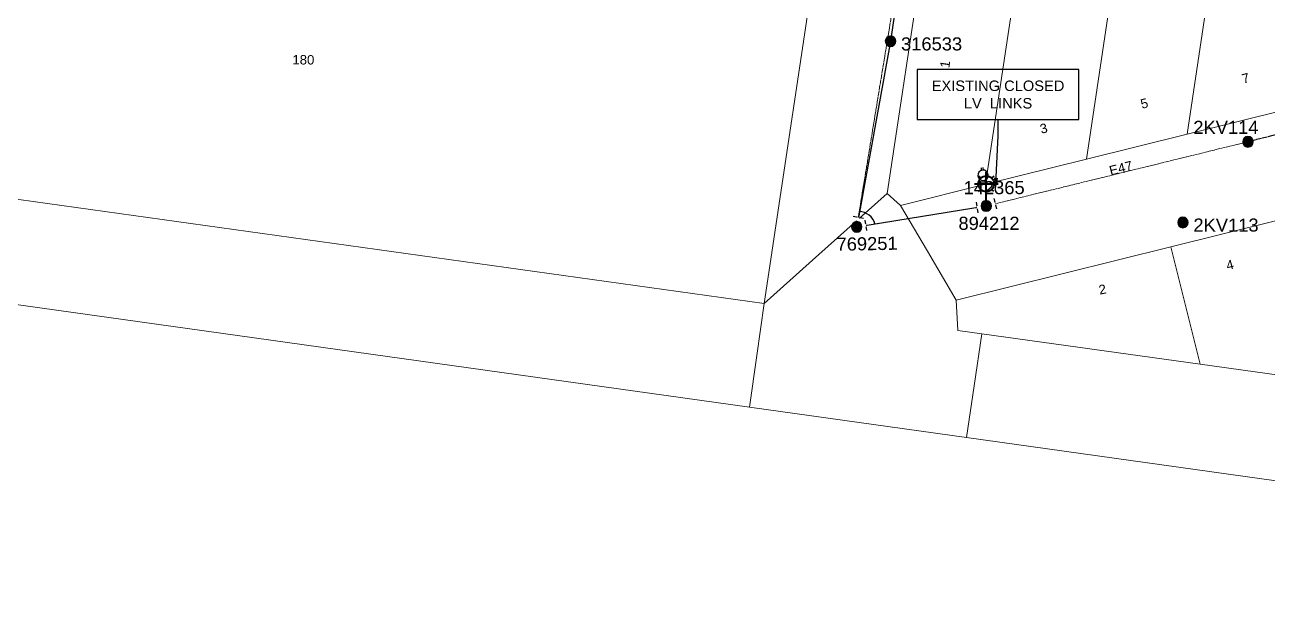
# Model space of a CAD drawing. Header units: metres. Extents: x 267914 to 271639, y 6093026 to 6094842.
# Drawn here: x 270504 to 270741.1, y 6093958 to 6094070.3 of the extents above; entities that cross this region are included whole.
import ezdxf
from ezdxf.enums import TextEntityAlignment as Align

# ---------------------------------------------------------------- set-up
doc = ezdxf.new("R2010")
doc.units = ezdxf.units.M
doc.linetypes.add('Cable Exist OH', pattern=[1, 1, 0])
doc.layers.get('0').update_dxf_attribs({"color": 6})
doc.layers.add('Cadastre Land Parcels_SP_EXT', color=9, linetype='Continuous', lineweight=5)
doc.layers.add('Cadastre Roads_SP_EXT', color=9, linetype='Continuous', lineweight=5)
for name, color, linetype in [('Equip_SP_LV_EXT', 7, 'Continuous'), ('Equip_SP_SL_EXT', 7, 'Continuous'), ('Mains_LV_EXT', 7, 'Continuous'), ('Mains_LV_NEW', 2, 'Continuous'), ('Notes_LV_MISC', 7, 'Continuous'), ('OH_Details_SP_MISC', 7, 'Continuous'), ('SupportsOH_SP_TR_HV_LV_SL_EXT', 7, 'Continuous')]:
    doc.layers.add(name, color=color, linetype=linetype)
doc.layers.get('0').freeze()
doc.styles.add('iecARIAL', font='arial.ttf', dxfattribs={"height": 2})
doc.styles.add('POLE_LABEL', font='arial.ttf')
doc.styles.get("Standard").update_dxf_attribs({"font": 'arial.ttf'})
doc.dimstyles.get("Standard").update_dxf_attribs({"dimtxt": 0.18, "dimasz": 0.18, "dimexe": 0.18, "dimexo": 0.0625, "dimgap": 0.09, "dimtad": 0, "dimtih": 1, "dimtoh": 1, "dimdec": 4, "dimzin": 0, "dimdsep": 46, "dimtxsty": 'Standard', "dimcen": 0.09, "dimadec": 0, "dimazin": 0, "dimtfac": 1, "dimtdec": 4, "dimtofl": 0, "dimtmove": 0, "dimatfit": 3, "dimfxl": 1, "dimtolj": 1, "dimtzin": 0, "dimarcsym": 0})

# ---------------------------------------------------------------- blocks, each defined once
blk = doc.blocks.new('*U159')
for p, q in [((-6.86, 0.25), (-7.36, 0.28)), ((-6.84, 0.58), (-7.34, 0.61)), ((-4.9, 0.13), (-4.41, 0.1)), ((-4.88, 0.46), (-4.39, 0.43))]:
    blk.add_line(p, q)
blk.add_lwpolyline([(-4.88, 0.3, 1), (-6.87, 0.42, 1)], format="xyb", close=True)
at = {"flags": 9}
for tag, p in [('ACTUAL_STATUS', (0, 0)), ('CONSTRUCTED_VOLTAGE', (0, -0.2)), ('OPERATING_VOLTAGE', (0, -0.6)), ('ORIENTATION', (0, -0.8)), ('OWNED_BY', (0, -1)), ('STATE', (0, -1.2)), ('SWITCH_TYPE', (0, -1.4)), ('NO_PHASES', (0, -0.4)), ('USAGE', (0, -1.6)), ('LEGEND', (0, -1.8)), ('NOTES', (0, -2))]:
    blk.add_attdef(tag, text='', height=0.2, dxfattribs=at).set_placement(p, align=Align.MIDDLE_LEFT)
at = {"flags": 1}
blk.add_attdef('Z', (0, 0), '', height=0.2, dxfattribs=at)
blk = doc.blocks.new('SL_LANTERN_EXT')
at = {"lineweight": 40}
for p, q in [((-1.46, 5.68), (-1.06, 5.28)), ((0, 1.97), (0, 6.47)), ((1.46, 5.68), (1.06, 5.28)), ((-2.25, 4.22), (2.25, 4.22)), ((-1.46, 2.76), (-1.06, 3.16)), ((0, 0), (0, 2.72)), ((1.46, 2.76), (1.06, 3.16))]:
    blk.add_line(p, q, dxfattribs=at)
blk.add_circle((0, 4.22), 1.5, dxfattribs=at)
at = {"style": 'iecARIAL', "flags": 8}
blk.add_attdef('ASSET_NUM', (1.5, 1.5), '', height=2.5, dxfattribs=at)
for tag, p, height, flags in [('OPERATING_VOLTAGE', (0.98, -1.65), 0.2, 9), ('ORIENTATION', (0.98, -1.85), 0.2, 9), ('OWNED_BY', (0.98, -2.05), 0.2, 9), ('STATE', (0.98, -2.25), 0.2, 9), ('CONSTRUCTED_VOLTAGE', (0.98, -0.65), 0.2, 9), ('CONTROL_TYPE', (0.98, -0.85), 0.2, 9), ('LANTERN_PURPOSE', (0.98, -1.05), 0.2, 9), ('LANTERN_TYPE', (0.98, -1.25), 0.2, 9), ('NO_PHASES', (0.98, -1.45), 0.2, 9), ('USAGE', (0.98, -2.45), 0.2, 9), ('LNUMBER', (2.18, -3.25), 2.5, 8), ('CEXIST', (0.98, -2.65), 0.2, 9), ('CNEW', (0.98, -2.85), 0.2, 9), ('CNUMBER', (0.98, -3.05), 0.2, 9), ('CREMOVE', (0.98, -3.25), 0.2, 9), ('CREPLACE', (0.98, -3.45), 0.2, 9), ('LKINGHEIGHT', (0.98, -3.65), 0.2, 9), ('LBRACKET', (0.98, -3.85), 0.2, 9), ('LBRACKETVOCAB', (0.98, -4.05), 0.2, 9), ('LCATEGORY', (0.98, -4.25), 0.2, 9), ('LCHARGE1', (0.98, -4.45), 0.2, 9), ('LCHARGE1PERCENT', (0.98, -4.65), 0.2, 9), ('LCHARGE2', (0.98, -4.85), 0.2, 9), ('LCHARGE2PERCENT', (0.98, -5.05), 0.2, 9), ('LCHARGE3', (0.98, -5.25), 0.2, 9), ('LCHARGE3PERCENT', (0.98, -5.45), 0.2, 9), ('LEXIST', (0.98, -5.65), 0.2, 9), ('LLAMP', (0.98, -5.85), 0.2, 9), ('LLAMPVOCAB', (0.98, -6.05), 0.2, 9), ('LMAST', (0.98, -6.25), 0.2, 9), ('LMASTVOCAB', (0.98, -6.45), 0.2, 9), ('LNEW', (0.98, -6.65), 0.2, 9), ('LANTNUMBER', (0.98, -6.85), 0.2, 9), ('LOUTREACH', (0.98, -7.25), 0.2, 9), ('STREETNAME', (0.98, -9.25), 0.2, 9), ('SUBURB', (0.98, -9.45), 0.2, 1), ('LOUTREACHVOCAB', (0.98, -7.45), 0.2, 9), ('LRATECODE', (0.98, -7.65), 0.2, 9), ('LREMOVE', (0.98, -7.85), 0.2, 9), ('LREPLACE', (0.98, -8.05), 0.2, 9), ('LTYPE', (0.98, -8.25), 0.2, 9), ('LTYPEVOCAB', (0.98, -8.45), 0.2, 9), ('LEGEND', (0.98, -8.65), 0.2, 9), ('LOCATION', (0.98, -8.85), 0.2, 9), ('NOTES', (0.98, -9.05), 0.2, 9)]:
    blk.add_attdef(tag, p, '', height=height, dxfattribs=dict(flags=flags))
blk = doc.blocks.new('POLE_EXT')
blk.add_hatch(color=256).paths.add_polyline_path([(-1, 0, 1), (1, 0, 1)])
blk.add_lwpolyline([(-1, 0, 1), (1, 0, 1)], format="xyb", close=True)
for tag, height, flags, p in [('pNumber', 2.5, 8, (-17.84, 2.07)), ('OWNED_BY', 0.2, 9, (1.35, -0.4)), ('SPECIAL_USE', 0.2, 9, (1.35, -0.8)), ('STATE', 0.2, 9, (1.35, -1)), ('cLV', 0.2, 9, (1.35, -1.4)), ('hDepth', 0.2, 9, (1.35, -1.6)), ('hDia', 0.2, 9, (1.35, -1.8)), ('cHV', 0.2, 9, (1.35, -2)), ('PARENT', 0.2, 9, (1.35, -0.6)), ('USAGE', 0.2, 9, (1.35, -1.2)), ('LBRACKET', 0.2, 9, (1.35, -2.2)), ('LExisting', 0.2, 9, (1.35, -2.4)), ('cLinedev', 0.2, 9, (1.35, -3.4)), ('pExisting', 0.2, 9, (1.35, -3.8)), ('pFooting', 0.2, 9, (1.35, -4.4)), ('pNew', 0.2, 9, (1.35, -4.6)), ('LANTNUMBER', 0.2, 9, (1.35, -2.6)), ('LOther', 0.2, 9, (1.35, -2.8)), ('LRemove', 0.2, 9, (1.35, -3)), ('LEGEND', 0.2, 9, (1.35, -3.2)), ('LOCATION', 0.2, 9, (1.35, -3.6)), ('PFNUMBER', 0.2, 9, (1.35, -4)), ('NEWPFNUMBER', 0.2, 9, (1.35, -4.2)), ('pRelocate', 0.2, 9, (1.35, -5)), ('pRemove', 0.2, 9, (1.35, -5.2)), ('pReplace', 0.2, 9, (1.35, -5.4)), ('pStay', 0.2, 9, (1.35, -5.6)), ('pType', 0.2, 9, (1.35, -5.8)), ('cspan', 0.2, 9, (1.35, -6)), ('STREETNAME', 0.2, 9, (1.35, -6.2)), ('SUBURB', 0.2, 9, (1.35, -6.4)), ('OPERATED_BY', 0.2, 9, (1.36, -7.01)), ('NOTES', 0.2, 9, (1.35, -6.6)), ('MAINTAINED_BY', 0.2, 9, (1.36, -6.81))]:
    blk.add_attdef(tag, text='', height=height, dxfattribs=dict(flags=flags)).set_placement(p, align=Align.MIDDLE_LEFT)
at = {"style": 'POLE_LABEL'}
for tag, height, flags, p in [('ASSET_NUM', 2.5, 8, (2, 2)), ('STRUCTURE_PLANT_NUMBER', 0.2, 9, (1.35, 0.03)), ('STREET_CODE', 0.2, 9, (1.35, -0.2))]:
    blk.add_attdef(tag, text='', height=height, dxfattribs=dict(at, flags=flags)).set_placement(p, align=Align.MIDDLE_LEFT)
at = {"flags": 1}
blk.add_attdef('Z', (1.35, -7.33), '', height=0.2, dxfattribs=at)
blk = doc.blocks.new('End Shackle_NEW')
blk.add_line((1, 1.81), (-1, 1.81))
at = {"flags": 1}
blk.add_attdef('Z', (0, 0), '', height=0.2, dxfattribs=at)
at = {"flags": 9}
for tag, p in [('CONNECTOR_TYPE', (0, 0)), ('CONSTRUCTED_VOLTAGE', (0, -0.2)), ('OPERATING_VOLTAGE', (0, -0.6)), ('ORIENTATION', (0, -0.8)), ('OWNED_BY', (0, -1)), ('STATE', (0, -1.2)), ('OPERATED_BY', (0, -2.01)), ('NO_PHASES', (0, -0.4)), ('USAGE', (0, -1.4)), ('NOTES', (0, -1.6)), ('MAINTAINED_BY', (0, -1.81))]:
    blk.add_attdef(tag, text='', height=0.2, dxfattribs=at).set_placement(p, align=Align.MIDDLE_LEFT)
blk.add_wipeout([(-0.25, 0), (-0.25, 1.81), (0.25, 1.82), (0.25, 0)])

msp = doc.modelspace()

# ---------------------------------------------------------------- linework, layer by layer
at = {"layer": 'Cadastre Land Parcels_SP_EXT', "linetype": 'Continuous'}
for points in [[(270661.59904, 6094127.84301), (270510.96322, 6094126.50336), (270336.51804, 6094072.46932), (270289.54611, 6094066.77735), (270644.99313, 6094017.20155), (270661.59904, 6094127.84301)], [(270744.92028, 6094054.29126), (270752.25454, 6094103.24759), (270733.0391, 6094098.47038), (270725.69769, 6094049.51282), (270744.92028, 6094054.29126)], [(270725.69769, 6094049.51282), (270733.0391, 6094098.47038), (270713.82287, 6094093.69309), (270706.47501, 6094044.73438), (270725.69769, 6094049.51282)], [(270706.47501, 6094044.73438), (270713.82287, 6094093.69309), (270694.60576, 6094088.91677), (270687.25322, 6094039.95594), (270706.47501, 6094044.73438)], [(270671.00196, 6094035.91561), (270668.4949, 6094038.19627), (270675.39041, 6094084.13939), (270694.60576, 6094088.91677), (270687.25322, 6094039.95594), (270671.00196, 6094035.91561)], [(270642.22743, 6093997.43359), (270374.61166, 6094034.86772), (270352.30511, 6093874.71017), (270410.54184, 6093825.96788), (270482.14426, 6093871.67753), (270536.88451, 6093881.9386), (270572.05777, 6093888.53122), (270671.50969, 6093866.38447), (270723.80508, 6093763.90909), (270794.73202, 6093730.97666), (270818.25455, 6093717.09501), (270865.33301, 6093693.86), (270905.76506, 6093733.34406), (270955.29457, 6093772.12455), (271042.75217, 6093822.27027), (271057.51962, 6093939.34403), (270683.60543, 6093991.64745), (270642.22743, 6093997.43359)], [(270750.04349, 6094002.89219), (270742.55959, 6094032.9653), (270722.61524, 6094028.00834), (270728.19645, 6094005.59676), (270749.16113, 6094002.67366), (270750.04349, 6094002.89219)], [(270728.19645, 6094005.59676), (270722.61524, 6094028.00834), (270681.66591, 6094017.8295), (270681.97128, 6094012.04486), (270686.54117, 6094011.40684), (270728.19645, 6094005.59676)]]:
    msp.add_lwpolyline(points, close=True, dxfattribs=at)
at = {"layer": 'Cadastre Roads_SP_EXT', "linetype": 'Continuous'}
for points in [[(270677.82172, 6094100.34149), (270682.27754, 6094130.02953), (270670.06759, 6094128.73903), (270661.59907, 6094127.84299), (270644.99317, 6094017.20154), (270655.46138, 6094026.55285), (270668.49495, 6094038.19632), (270675.3904, 6094084.13941), (270677.82172, 6094100.34149)], [(270644.99317, 6094017.20154), (270289.54612, 6094066.77736), (270288.14427, 6094056.8993), (270286.76034, 6094047.15502), (270374.61167, 6094034.86772), (270642.22744, 6093997.43359), (270643.60086, 6094007.2561), (270644.99317, 6094017.20154)], [(271057.28944, 6093959.69746), (270749.16119, 6094002.67365), (270728.19644, 6094005.59675), (270686.5412, 6094011.40683), (270685.06385, 6094001.46422), (270683.60548, 6093991.64745), (271057.51956, 6093939.34404), (271057.28944, 6093959.69746)]]:
    msp.add_lwpolyline(points, close=True, dxfattribs=at)
msp.add_lwpolyline([(270744.92031, 6094054.29119), (270725.69765, 6094049.51279), (270706.47508, 6094044.73439), (270687.25321, 6094039.9559), (270671.00195, 6094035.91565), (270676.15565, 6094027.17452), (270681.66593, 6094017.82948), (270722.61525, 6094028.0084), (270722.61525, 6094028.0084), (270742.55963, 6094032.96535)], dxfattribs=at)
at = {"layer": 'Mains_LV_EXT', "color": 7, "linetype": 'Cable Exist OH', "lineweight": 0}
for points in [[(270674.05958, 6094101.18021), (270662.67149, 6094031.81311)], [(270737.297, 6094048.04022), (270687.37751, 6094035.7964)], [(270662.67149, 6094031.81311), (270687.37751, 6094035.7964)]]:
    msp.add_lwpolyline(points, dxfattribs=at)
at = {"layer": 'Mains_LV_EXT', "linetype": 'Cable Exist OH'}
msp.add_lwpolyline([(270795.41207, 6094062.46758), (270737.297, 6094048.04022)], dxfattribs=at)
at = {"layer": 'Mains_LV_EXT', "linetype": 'Continuous'}
msp.add_lwpolyline([(270666.14897, 6094032.37378, 0.31796274), (270663.15589, 6094034.76364)], format="xyb", dxfattribs=at)
at = {"layer": 'Notes_LV_MISC'}
msp.add_lwpolyline([(270674.20263, 6094052.27815), (270705.04799, 6094052.27815), (270705.04799, 6094061.80552), (270674.20263, 6094061.80552)], close=True, dxfattribs=at)
at = {"layer": 'OH_Details_SP_MISC', "color": 7, "linetype": 'Continuous', "flags": 128}
msp.add_lwpolyline([(270510.23282, 6094130.47743), (270545.9411, 6094130.62502), (270584.76894, 6094130.76965), (270621.51865, 6094130.87724), (270666.36324, 6094131.36697), (270674.05962, 6094101.1802), (270669.12435, 6094067.20649), (270662.67149, 6094031.81311), (270687.37751, 6094035.7964)], dxfattribs=at)

# ---------------------------------------------------------------- block references
at = {"layer": 'Equip_SP_LV_EXT', "rotation": 279.4861562425761}
msp.add_blockref('*U159', (270687.37755, 6094035.79638), dxfattribs=at)
at = {"layer": 'Equip_SP_SL_EXT'}
ref = msp.add_blockref('SL_LANTERN_EXT', (270687.37748, 6094035.79644), dxfattribs=at)
ref.add_attrib('ASSET_NUM', '142365', dxfattribs={"layer": '0', "height": 2.5, "rotation": 0.0815434, "style": 'iecARIAL'}).set_placement((270688.87748, 6094037.29644), align=Align.BOTTOM_CENTER)
at = {"layer": 'SupportsOH_SP_TR_HV_LV_SL_EXT'}
ref = msp.add_blockref('POLE_EXT', (270669.12435, 6094067.20649), dxfattribs=at)
ref.add_attrib('ASSET_NUM', '316533', dxfattribs={"layer": '0', "height": 2.5, "style": 'POLE_LABEL'}).set_placement((270671.12435, 6094067.95649), align=Align.TOP_LEFT)
ref = msp.add_blockref('POLE_EXT', (270737.29706, 6094048.0402), dxfattribs=at)
ref.add_attrib('ASSET_NUM', '2KV114', dxfattribs={"layer": '0', "height": 2.5, "style": 'POLE_LABEL'}).set_placement((270739.29706, 6094048.7902), align=Align.BOTTOM_RIGHT)
ref = msp.add_blockref('POLE_EXT', (270724.89385, 6094032.65681), dxfattribs=at)
ref.add_attrib('ASSET_NUM', '2KV113', dxfattribs={"layer": '0', "height": 2.5, "style": 'POLE_LABEL'}).set_placement((270726.89385, 6094033.40681), align=Align.TOP_LEFT)

# ---------------------------------------------------------------- texts
at = {"layer": 'Cadastre Land Parcels_SP_EXT'}
for s, rotation, p in [('180', 359.686554, (270555.01986, 6094062.79557)), ('1', 81.822495, (270680.31963, 6094062.0177)), ('7', 14.236547, (270736.39852, 6094059.12263)), ('5', 14.235888, (270717.06891, 6094054.31561)), ('3', 14.236109, (270697.87051, 6094049.54477)), ('4', 14.521533, (270733.39279, 6094023.52289)), ('2', 10.765875, (270709.02299, 6094018.88423))]:
    msp.add_text(s, height=1.8, rotation=rotation, dxfattribs=at).set_placement(p)
at = {"layer": 'Mains_LV_EXT'}
msp.add_text('E47', height=1.8, rotation=14.2367434, dxfattribs=at).set_placement((270711.10506, 6094041.59842))
at = {"layer": 'Notes_LV_MISC', "insert": (270689.62531, 6094057.04183), "char_height": 2, "width": 30.6675701, "attachment_point": 5, "style": 'iecARIAL'}
msp.add_mtext('EXISTING CLOSED\\PLV  LINKS', dxfattribs=at)

# ---------------------------------------------------------------- leaders
at = {"layer": 'Notes_LV_MISC', "linetype": 'Continuous'}
msp.add_leader([(270689.10951, 6094038.6726), (270689.62531, 6094049.18992), (270689.62531, 6094052.27815)], dimstyle='Standard', override={"dimasz": 2.5, "dimfxl": 1.25}, dxfattribs=at)

# ---------------------------------------------------------------- next in the draw order: block references
at = {"layer": 'Mains_LV_NEW', "color": 7, "linetype": 'Cable Exist OH', "lineweight": 0}
for p, rotation in [((270687.37751, 6094035.7964), 99.1588624332758), ((270662.67149, 6094031.81311), 350.676809144347)]:
    msp.add_blockref('End Shackle_NEW', p, dxfattribs=dict(at, rotation=rotation)).dxf.unprotected_set("ltscale", 0)

# ---------------------------------------------------------------- next in the draw order: block references
for p, rotation in [((270687.37751, 6094035.7964), 283.7809708320939), ((270662.67149, 6094031.81311), 279.1588289622335)]:
    msp.add_blockref('End Shackle_NEW', p, dxfattribs=dict(at, rotation=rotation)).dxf.unprotected_set("ltscale", 0)

# ---------------------------------------------------------------- next in the draw order: block references
at = {"layer": 'SupportsOH_SP_TR_HV_LV_SL_EXT'}
ref = msp.add_blockref('POLE_EXT', (270687.37751, 6094035.7964), dxfattribs=at)
ref.add_attrib('ASSET_NUM', '894212', dxfattribs={"layer": '0', "height": 2.5, "style": 'POLE_LABEL'}).set_placement((270687.89886, 6094030.49015), align=Align.BOTTOM_CENTER)
ref = msp.add_blockref('POLE_EXT', (270662.67149, 6094031.81311), dxfattribs=at)
ref.add_attrib('ASSET_NUM', '769251', dxfattribs={"layer": '0', "height": 2.5, "rotation": 1.0000001, "style": 'POLE_LABEL'}).set_placement((270658.85776, 6094026.49849), align=Align.BOTTOM_LEFT)

doc.saveas('drawing.dxf')
